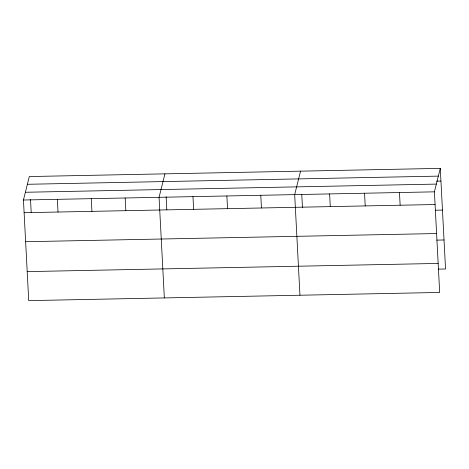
<?xml version="1.0" encoding="UTF-8"?>
<svg xmlns="http://www.w3.org/2000/svg" width="469" height="469" viewBox="0 0 469 469"><rect width="100%" height="100%" fill="white"/><g stroke="black" fill="none" stroke-linecap="round" stroke-linejoin="round"><path stroke-width="0.7" d="M440.28 168.377L434.405 191.839L439.682 292.451L28.72 300.623L23.45 200.011L29.318 176.549L440.28 168.377L445.55 268.989L438.275 269.136M164.936 173.852L159.067 197.314L164.338 297.926M300.553 171.156L294.684 194.617L299.955 295.23M27.384 184.288L438.339 176.121M436.575 181.157L440.942 181.069M25.385 192.267L436.346 184.094M23.45 200.011L434.405 191.839M24.112 212.703L435.074 204.531M435.185 210.229L442.46 210.083M25.637 241.717L436.592 233.544M436.75 240.122L444.032 239.976M27.202 271.61L438.163 263.437M399.477 192.536L400.139 205.229M364.548 193.228L365.21 205.92M329.613 193.92L330.282 206.618M301.784 194.729L302.47 207.785M260.776 195.292L261.444 207.984M226.873 195.966L227.541 208.658M192.97 196.64L193.633 209.332M166.132 196.699L166.817 209.754M125.164 197.988L125.827 210.681M91.256 198.663L91.924 211.355M57.353 199.337L58.021 212.029M30.514 199.395L31.2 212.451"/></g></svg>
